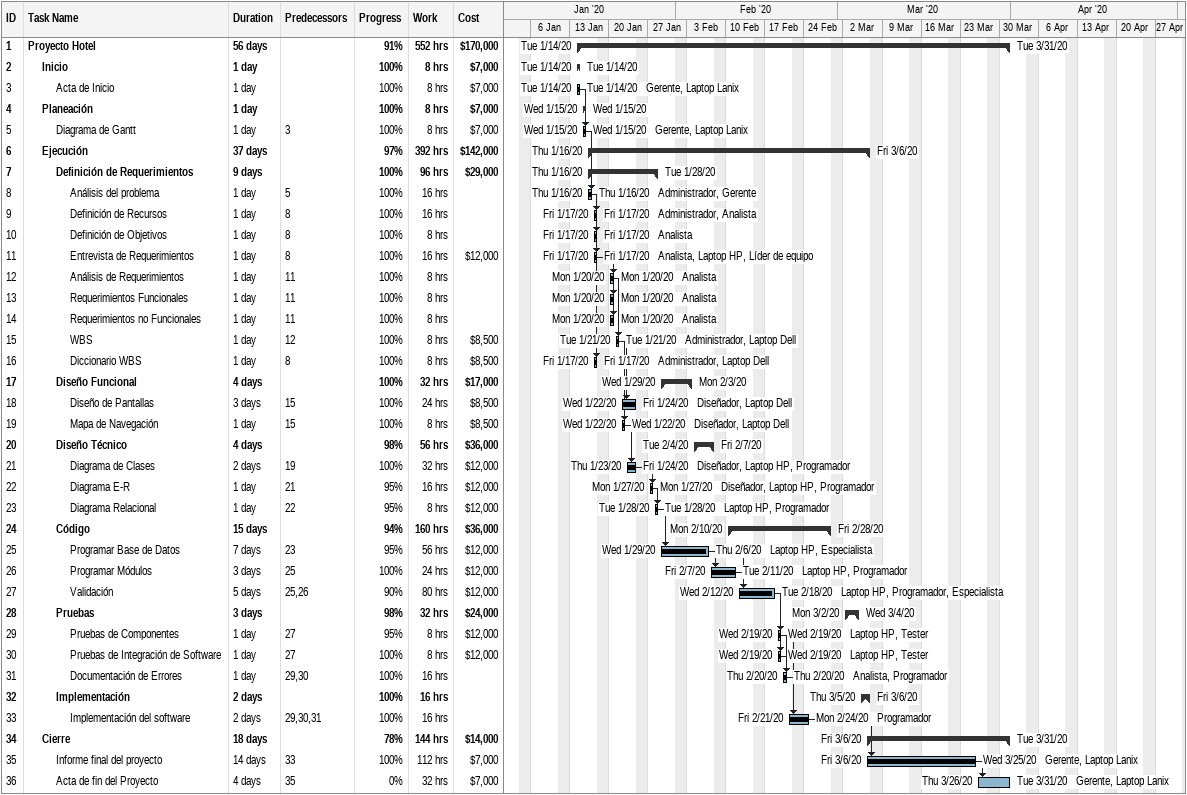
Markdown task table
| ID | Level | Task | Duration | Start | Finish | Predecessors | Resources | % complete | Work (h) | Cost ($) |
|---|---|---|---|---|---|---|---|---|---|---|
| 1 | 1 | **Proyecto Hotel** | 56d | 2020-01-14 | 2020-03-31 |  |  | 91 | 552 | 170000 |
| 2 | 2 | **Inicio** | 1d | 2020-01-14 | 2020-01-14 |  |  | 100 | 8 | 7000 |
| 3 | 3 | Acta de Inicio | 1d | 2020-01-14 | 2020-01-14 |  | Gerente, Laptop Lanix | 100 | 8 | 7000 |
| 4 | 2 | **Planeación** | 1d | 2020-01-15 | 2020-01-15 |  |  | 100 | 8 | 7000 |
| 5 | 3 | Diagrama de Gantt | 1d | 2020-01-15 | 2020-01-15 | 3 | Gerente, Laptop Lanix | 100 | 8 | 7000 |
| 6 | 2 | **Ejecución** | 37d | 2020-01-16 | 2020-03-06 |  |  | 97 | 392 | 142000 |
| 7 | 3 | **Definición de Requerimientos** | 9d | 2020-01-16 | 2020-01-28 |  |  | 100 | 96 | 29000 |
| 8 | 4 | Análisis del problema | 1d | 2020-01-16 | 2020-01-16 | 5 | Administrador, Gerente | 100 | 16 |  |
| 9 | 4 | Definición de Recursos | 1d | 2020-01-17 | 2020-01-17 | 8 | Administrador, Analista | 100 | 16 |  |
| 10 | 4 | Definición de Objetivos | 1d | 2020-01-17 | 2020-01-17 | 8 | Analista | 100 | 8 |  |
| 11 | 4 | Entrevista de Requerimientos | 1d | 2020-01-17 | 2020-01-17 | 8 | Analista, Laptop HP, Líder de equipo | 100 | 16 | 12000 |
| 12 | 4 | Análisis de Requerimientos | 1d | 2020-01-20 | 2020-01-20 | 11 | Analista | 100 | 8 |  |
| 13 | 4 | Requerimientos Funcionales | 1d | 2020-01-20 | 2020-01-20 | 11 | Analista | 100 | 8 |  |
| 14 | 4 | Requerimientos no Funcionales | 1d | 2020-01-20 | 2020-01-20 | 11 | Analista | 100 | 8 |  |
| 15 | 4 | WBS | 1d | 2020-01-21 | 2020-01-21 | 12 | Administrador, Laptop Dell | 100 | 8 | 8500 |
| 16 | 4 | Diccionario WBS | 1d | 2020-01-17 | 2020-01-17 | 8 | Administrador, Laptop Dell | 100 | 8 | 8500 |
| 17 | 3 | **Diseño Funcional** | 4d | 2020-01-29 | 2020-02-03 |  |  | 100 | 32 | 17000 |
| 18 | 4 | Diseño de Pantallas | 3d | 2020-01-22 | 2020-01-24 | 15 | Diseñador, Laptop Dell | 100 | 24 | 8500 |
| 19 | 4 | Mapa de Navegación | 1d | 2020-01-22 | 2020-01-22 | 15 | Diseñador, Laptop Dell | 100 | 8 | 8500 |
| 20 | 3 | **Diseño Técnico** | 4d | 2020-02-04 | 2020-02-07 |  |  | 98 | 56 | 36000 |
| 21 | 4 | Diagrama de Clases | 2d | 2020-01-23 | 2020-01-24 | 19 | Diseñador, Laptop HP, Programador | 100 | 32 | 12000 |
| 22 | 4 | Diagrama E-R | 1d | 2020-01-27 | 2020-01-27 | 21 | Diseñador, Laptop HP, Programador | 95 | 16 | 12000 |
| 23 | 4 | Diagrama Relacional | 1d | 2020-01-28 | 2020-01-28 | 22 | Laptop HP, Programador | 95 | 8 | 12000 |
| 24 | 3 | **Código** | 15d | 2020-02-10 | 2020-02-28 |  |  | 94 | 160 | 36000 |
| 25 | 4 | Programar Base de Datos | 7d | 2020-01-29 | 2020-02-06 | 23 | Laptop HP, Especialista | 95 | 56 | 12000 |
| 26 | 4 | Programar Módulos | 3d | 2020-02-07 | 2020-02-11 | 25 | Laptop HP, Programador | 100 | 24 | 12000 |
| 27 | 4 | Validación | 5d | 2020-02-12 | 2020-02-18 | 25, 26 | Laptop HP, Programador, Especialista | 90 | 80 | 12000 |
| 28 | 3 | **Pruebas** | 3d | 2020-03-02 | 2020-03-04 |  |  | 98 | 32 | 24000 |
| 29 | 4 | Pruebas de Componentes | 1d | 2020-02-19 | 2020-02-19 | 27 | Laptop HP, Tester | 95 | 8 | 12000 |
| 30 | 4 | Pruebas de Integración de Software | 1d | 2020-02-19 | 2020-02-19 | 27 | Laptop HP, Tester | 100 | 8 | 12000 |
| 31 | 4 | Documentación de Errores | 1d | 2020-02-20 | 2020-02-20 | 29, 30 | Analista, Programador | 100 | 16 |  |
| 32 | 3 | **Implementación** | 2d | 2020-03-05 | 2020-03-06 |  |  | 100 | 16 |  |
| 33 | 4 | Implementación del software | 2d | 2020-02-21 | 2020-02-24 | 29, 30, 31 | Programador | 100 | 16 |  |
| 34 | 2 | **Cierre** | 18d | 2020-03-06 | 2020-03-31 |  |  | 78 | 144 | 14000 |
| 35 | 3 | Informe final del proyecto | 14d | 2020-03-06 | 2020-03-25 | 33 | Gerente, Laptop Lanix | 100 | 112 | 7000 |
| 36 | 3 | Acta de fin del Proyecto | 4d | 2020-03-26 | 2020-03-31 | 35 | Gerente, Laptop Lanix | 0 | 32 | 7000 |
